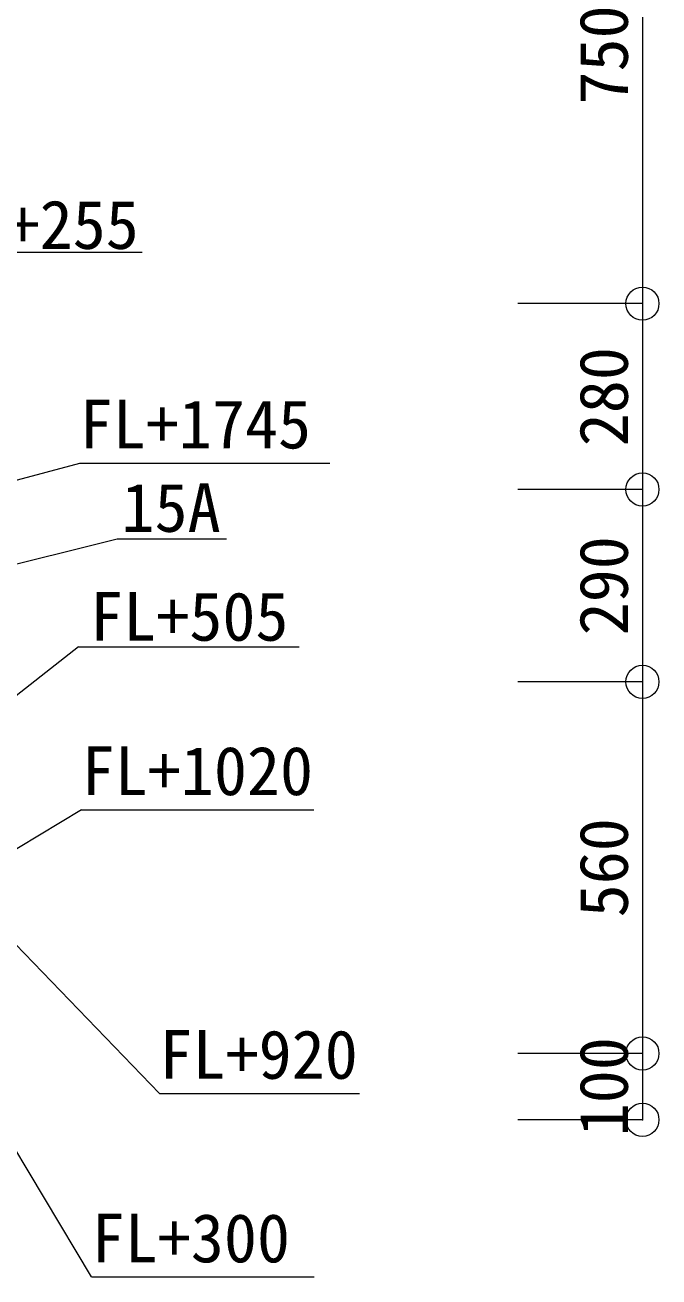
# Model space of a CAD drawing. Units: millimetres at full size, sheet at 1:100. Extents: x -1331 to 21899, y -20013 to -11058.
# Drawn here: x 7563 to 8519, y -14111 to -12224 of the extents above; entities that cross this region are included whole.
import ezdxf
from ezdxf.enums import TextEntityAlignment as Align

# ---------------------------------------------------------------- set-up
doc = ezdxf.new("R2010")
doc.units = ezdxf.units.MM
doc.header["$LTSCALE"] = 100
doc.header["$PDMODE"] = 32
doc.header["$PDSIZE"] = 50
doc.linetypes.add('DASHED2', pattern=[3, 2, -1])
for name, color, linetype, lineweight in [('0-3_給水管', 5, 'Continuous', 9), ('0-4_給湯管', 1, 'Continuous', 9), ('0-5_返湯', 1, 'Continuous', 9), ('0-7_排水', 2, 'DASHED2', 9), ('0-8_排気', 134, 'Continuous', 9), ('5-0_ボイラー位置', 7, 'Continuous', 9)]:
    doc.layers.add(name, color=color, linetype=linetype, lineweight=lineweight)
doc.styles.add('ＭＳ ゴシック', font='')
doc.styles.get('ＭＳ ゴシック').set_extended_font_data('MS Gothic')

msp = doc.modelspace()

# ---------------------------------------------------------------- linework, layer by layer
at = {"layer": '0-3_給水管', "color": 7}
msp.add_lwpolyline([(7300.2, -13098.2), (7702, -12998.6), (7866.9, -12998.6)], dxfattribs=at)
at = {"layer": '0-4_給湯管', "color": 7}
for q in [(7457.1, -13521.5), (7998.8, -13406.7)]:
    msp.add_line((7648.4, -13406.7), q, dxfattribs=at)
at = {"layer": '0-5_返湯', "color": 7}
for p, q in [((7765.8, -13834.2), (7358.6, -13413.3)), ((7663.5, -14110.9), (7457.1, -13766.6)), ((7765.8, -13834.2), (8067.8, -13834.2)), ((7663.5, -14110.9), (7999, -14110.9))]:
    msp.add_line(p, q, dxfattribs=at)
at = {"layer": '0-7_排水', "color": 7, "linetype": 'Continuous'}
for p, q in [((7432.9, -12566.6), (7739.8, -12566.6)), ((7643.7, -13161.1), (7360.4, -13383)), ((7643.7, -13161.1), (7976.6, -13161.1))]:
    msp.add_line(p, q, dxfattribs=at)
at = {"layer": '0-8_排気', "color": 7}
msp.add_lwpolyline([(7347.9, -12963.9), (7645.4, -12884.2), (8022.9, -12884.2)], dxfattribs=at)
at = {"layer": '5-0_ボイラー位置'}
for p, q in [((8494.4, -11894), (8494.4, -12644)), ((8494.4, -12644), (8306.2, -12644)), ((8494.4, -12644), (8494.4, -12924)), ((8494.4, -12924), (8306.2, -12924)), ((8494.4, -12924), (8494.4, -13214)), ((8494.4, -13214), (8306.2, -13214)), ((8494.4, -13214), (8494.4, -13774)), ((8494.4, -13774), (8306.2, -13774)), ((8494.4, -13774), (8494.4, -13874)), ((8494.4, -13874), (8306.2, -13874))]:
    msp.add_line(p, q, dxfattribs=at)
for p in [(8494.4, -12644), (8494.4, -12924), (8494.4, -13214), (8494.4, -13774), (8494.4, -13874)]:
    msp.add_point(p, dxfattribs=at)

# ---------------------------------------------------------------- texts
at = {"layer": '0-3_給水管', "color": 7, "style": 'ＭＳ ゴシック'}
msp.add_text('15A', height=73.31, dxfattribs=at).set_placement((7708.5, -13009.9), align=Align.BOTTOM_LEFT)
at = {"layer": '0-4_給湯管', "color": 7, "style": 'ＭＳ ゴシック'}
msp.add_text('FL+1020', height=73.31, dxfattribs=at).set_placement((7648.4, -13406.7), align=Align.BOTTOM_LEFT)
at = {"layer": '0-5_返湯', "color": 7, "style": 'ＭＳ ゴシック'}
for s, p in [('FL+920', (7765.8, -13834.2)), ('FL+300', (7663.5, -14110.9))]:
    msp.add_text(s, height=73.31, dxfattribs=at).set_placement(p, align=Align.BOTTOM_LEFT)
at = {"layer": '0-7_排水', "color": 7, "style": 'ＭＳ ゴシック'}
for s, p in [('FL+255', (7435.4, -12583.5)), ('FL+505', (7661.2, -13174))]:
    msp.add_text(s, height=73.31, dxfattribs=at).set_placement(p, align=Align.BOTTOM_LEFT)
at = {"layer": '0-8_排気', "color": 7, "style": 'ＭＳ ゴシック'}
msp.add_text('FL+1745', height=73.31, dxfattribs=at).set_placement((7645.4, -12884.2), align=Align.BOTTOM_LEFT)
at = {"layer": '5-0_ボイラー位置', "style": 'ＭＳ ゴシック'}
for s, p in [('750', (8494.4, -12344)), ('280', (8494.4, -12859)), ('290', (8494.4, -13144)), ('560', (8494.4, -13569)), ('100', (8494.4, -13899))]:
    msp.add_text(s, height=73.31, rotation=90, dxfattribs=at).set_placement(p, align=Align.BOTTOM_LEFT)

doc.saveas('drawing.dxf')
